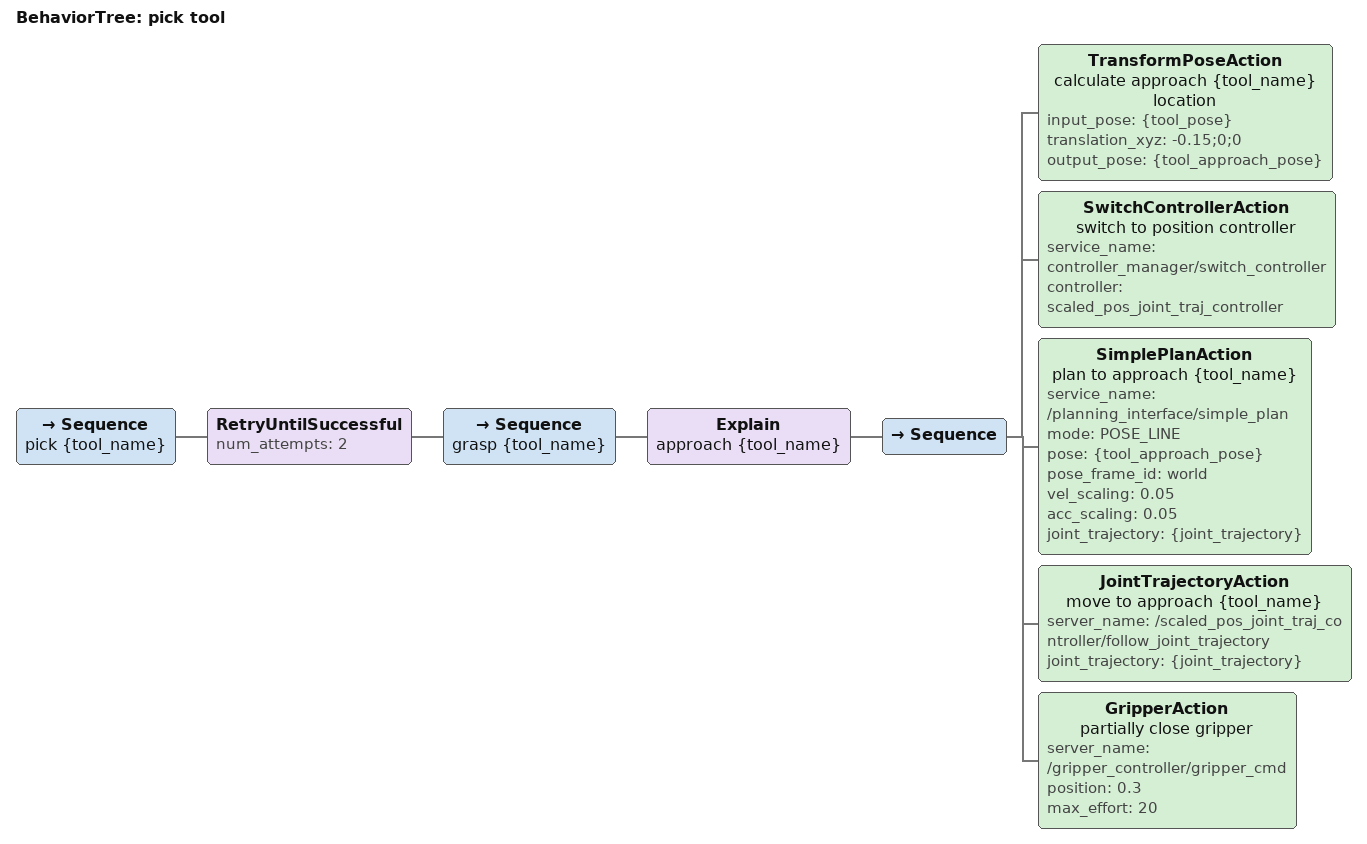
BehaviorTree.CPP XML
<root BTCPP_format="4">
    <!--
    inputs:
      - tool_name
      - tool_pose
  -->
    <BehaviorTree ID="pick tool">

        <Sequence name="pick {tool_name}">
            <RetryUntilSuccessful num_attempts="2">
                <Sequence name="grasp {tool_name}">
                    <Explain name="approach {tool_name}">
                        <Sequence>
                            <!-- calculate approach tool-->
                            <TransformPoseAction
                                name="calculate approach {tool_name} location"
                                input_pose="{tool_pose}"
                                translation_xyz="-0.15;0;0"
                                output_pose="{tool_approach_pose}"
                            />

                            <!-- position control -->
                            <SwitchControllerAction
                                name="switch to position controller"
                                service_name="controller_manager/switch_controller"
                                controller="scaled_pos_joint_traj_controller"
                            />
                            <!-- plan to approach latch -->
                            <SimplePlanAction
                                name="plan to approach {tool_name}"
                                service_name="/planning_interface/simple_plan"
                                mode="POSE_LINE"
                                pose="{tool_approach_pose}"
                                pose_frame_id="world"
                                vel_scaling="0.05"
                                acc_scaling="0.05"
                                joint_trajectory="{joint_trajectory}"
                            />
                            <!-- move to approach latch -->
                            <JointTrajectoryAction
                                name="move to approach {tool_name}"
                                server_name="/scaled_pos_joint_traj_controller/follow_joint_trajectory"
                                joint_trajectory="{joint_trajectory}"
                            />

                            <GripperAction
                                name="partially close gripper"
                                server_name="/gripper_controller/gripper_cmd"
                                position="0.3"
                                max_effort="20"
                            />
                        </Sequence>
                    </Explain>
                </Sequence>
            </RetryUntilSuccessful>

        </Sequence>
    </BehaviorTree>

</root>
